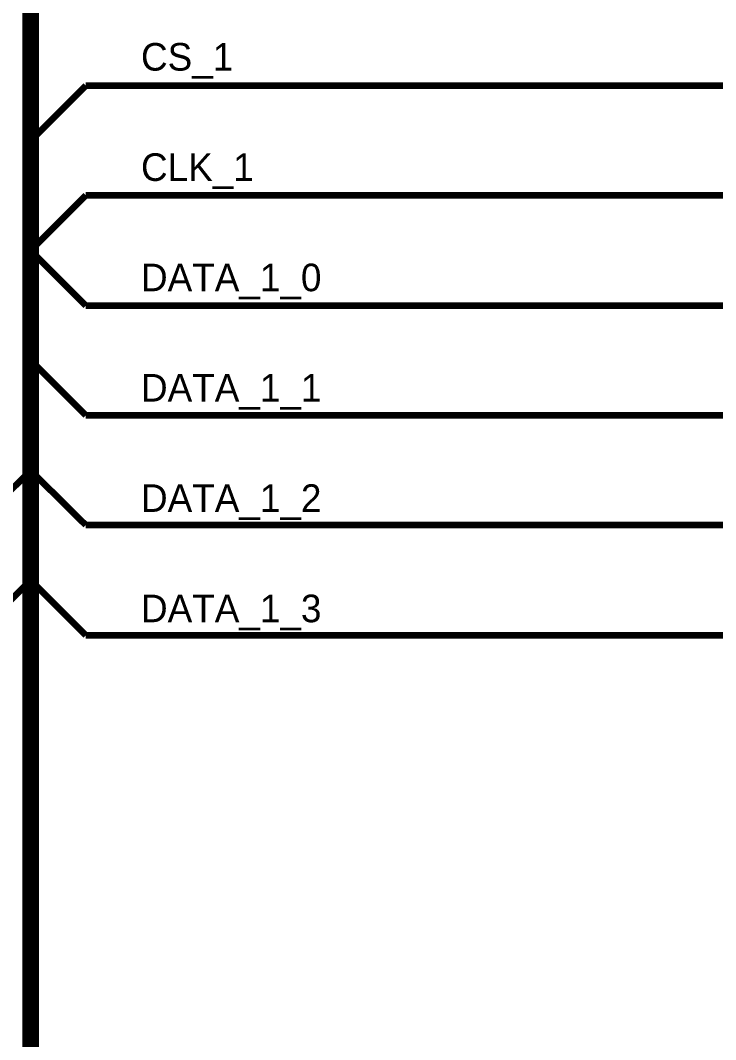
# Model space of a CAD drawing. Header units: inches. Extents: x 0 to 841, y 0 to 594.
# Drawn here: x 489.54 to 521.15, y 274.1 to 320.45 of the extents above; entities that cross this region are included whole.
import ezdxf

# ---------------------------------------------------------------- set-up
doc = ezdxf.new("R2010")
doc.units = ezdxf.units.IN
doc.layers.add('Sheet', color=255, linetype='Continuous')

msp = doc.modelspace()

# ---------------------------------------------------------------- linework, layer by layer
at = {"layer": 'Sheet'}
for points in [[(95.012, 49.988, 0.749, 0.749, 0), (95.012, 49.988, 0.749, 0.749, 0), (95.012, 124.982, 0.749, 0.749, 0), (95.012, 134.99, 0.749, 0.749, 0), (95.012, 259.999, 0.749, 0.749, 0), (95.012, 259.999, 0.749, 0.749, 0), (95.012, 502.491, 0.749, 0.749, 0), (95.012, 554.987, 0.749, 0.749, 0), (490.008, 554.987, 0.749, 0.749, 0), (490.008, 182.496, 0.749, 0.749, 0)], [(490.008, 314.978, 0.3, 0.3, 0), (492.517, 317.486, 0.3, 0.3, 0)], [(547.523, 317.486, 0.3, 0.3, 0), (535.006, 317.486, 0.3, 0.3, 0), (492.517, 317.486, 0.3, 0.3, 0), (492.517, 317.486, 0.3, 0.3, 0)], [(490.008, 309.987, 0.3, 0.3, 0), (492.517, 312.495, 0.3, 0.3, 0)], [(547.523, 312.495, 0.3, 0.3, 0), (530.015, 312.495, 0.3, 0.3, 0), (492.517, 312.495, 0.3, 0.3, 0), (492.517, 312.495, 0.3, 0.3, 0)], [(492.517, 307.478, 0.3, 0.3, 0), (490.008, 309.987, 0.3, 0.3, 0)], [(547.523, 307.478, 0.3, 0.3, 0), (492.517, 307.478, 0.3, 0.3, 0), (492.517, 307.478, 0.3, 0.3, 0), (492.517, 307.478, 0.3, 0.3, 0)], [(492.517, 302.487, 0.3, 0.3, 0), (490.008, 304.996, 0.3, 0.3, 0)], [(547.523, 302.487, 0.3, 0.3, 0), (492.517, 302.487, 0.3, 0.3, 0)], [(487.5, 297.496, 0.3, 0.3, 0), (490.008, 299.979, 0.3, 0.3, 0)], [(492.517, 297.496, 0.3, 0.3, 0), (490.008, 299.979, 0.3, 0.3, 0)], [(547.523, 297.496, 0.3, 0.3, 0), (492.517, 297.496, 0.3, 0.3, 0), (492.517, 297.496, 0.3, 0.3, 0)], [(487.5, 292.479, 0.3, 0.3, 0), (490.008, 294.988, 0.3, 0.3, 0)], [(492.517, 292.479, 0.3, 0.3, 0), (490.008, 294.988, 0.3, 0.3, 0)], [(547.523, 292.479, 0.3, 0.3, 0), (492.517, 292.479, 0.3, 0.3, 0), (492.517, 292.479, 0.3, 0.3, 0)]]:
    msp.add_lwpolyline(points, format="xyseb", dxfattribs=at)

# ---------------------------------------------------------------- texts
for s, p in [('CS_1', (495.026, 318.166)), ('CLK_1', (495.026, 313.149)), ('DATA_1_0', (495.026, 308.132)), ('DATA_1_1', (495.026, 303.115)), ('DATA_1_2', (495.026, 298.097)), ('DATA_1_3', (495.026, 293.08))]:
    msp.add_text(s, height=1.2543, dxfattribs=at).set_placement(p)

doc.saveas('drawing.dxf')
